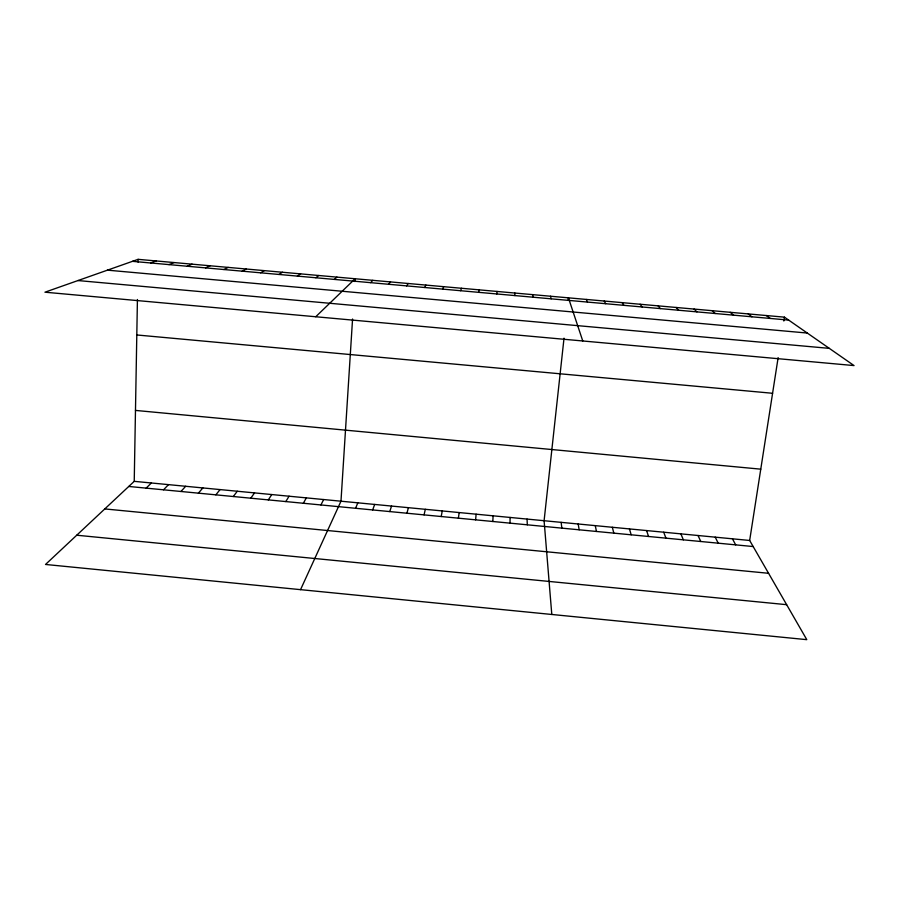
<?xml version="1.0" encoding="UTF-8"?>
<svg xmlns="http://www.w3.org/2000/svg" width="899" height="899" viewBox="0 0 899 899"><rect width="100%" height="100%" fill="white"/><g stroke="black" fill="none" stroke-linecap="round" stroke-linejoin="round"><path stroke-width="1.35" d="M510.048 523.151L510.07 517.442M778.141 357.588L749.665 540.468L806.796 639.661L45.523 564.46L134.232 481.336L137.423 299.502M138.075 262.115L138.12 259.339L784.445 317.156L854.05 365.578L44.95 292.197L138.12 259.339M492.821 521.499L493.09 515.812M352.565 319.01L340.979 501.204L300.547 589.654M354.948 281.544L355.116 278.746L315.74 316.751M496.799 293.962L497.023 291.445M475.605 519.836L476.122 514.183M564.021 338.181L544.097 520.712L551.795 614.466M568.146 300.401L568.426 297.827L582.766 340.968M458.4 518.184L459.164 512.554M783.838 321.01L784.445 317.156M441.218 516.532L442.241 510.924M478.729 292.344L479.223 289.849M424.058 514.88L425.317 509.306M406.91 513.228L408.416 507.677M460.67 290.725L461.445 288.264M389.784 511.576L391.537 506.058M372.669 509.935L374.669 504.44M355.577 508.283L357.813 502.822M442.634 289.107L443.679 286.669M320.921 504.946L323.651 499.541M424.609 287.5L425.924 285.084M303.356 503.26L306.345 497.877M285.815 501.575L289.051 496.214M268.295 499.889L271.779 494.551M406.606 285.882L408.202 283.5M250.787 498.203L254.529 492.899M233.302 496.518L237.291 491.236M388.626 284.275L390.492 281.915M215.839 494.843L220.064 489.584M198.387 493.158L202.871 487.932M180.957 491.483L185.677 486.28M370.669 282.668L372.793 280.331M163.539 489.809L168.506 484.628M146.144 488.135L151.358 482.988M334.259 279.409L336.934 277.117M315.807 277.757L318.763 275.499M297.389 276.105L300.614 273.869M278.982 274.453L282.477 272.251M260.598 272.813L264.362 270.633M242.224 271.161L246.27 269.015M223.885 269.52L228.2 267.396M205.556 267.88L210.141 265.778M187.25 266.239L192.116 264.16M168.956 264.609L174.091 262.553M150.695 262.969L156.1 260.946M132.445 261.339L788.659 320.089M107.442 270.161L807.291 333.046M77.966 280.555L829.305 348.363M136.794 334.967L772.589 393.279M135.468 410.416L760.768 469.166M134.232 481.336L749.665 540.468M128.771 486.46L753.171 546.547M104.79 508.924L768.578 573.292M76.73 535.22L786.647 604.679M766.33 315.538L770.274 318.448M748.249 313.92L751.901 316.796M730.179 312.301L733.562 315.156M712.132 310.683L715.233 313.515M694.107 309.076L696.916 311.874M676.093 307.458L678.633 310.245M658.102 305.851L660.36 308.604M640.133 304.244L642.111 306.975M622.175 302.637L623.872 305.334M732.438 538.804L735.685 544.861M604.24 301.03L605.668 303.705M715.233 537.153L718.222 543.187M698.04 535.501L700.782 541.501M586.328 299.434L587.474 302.075M680.869 533.849L683.352 539.827M663.709 532.208L665.945 538.153M646.572 530.556L648.55 536.478M629.446 528.915L631.177 534.804M612.343 527.275L613.815 533.141M550.548 296.232L551.143 298.828M595.262 525.634L596.475 531.466M578.181 523.993L579.158 529.803M532.691 294.636L533.017 297.198M561.133 522.353L561.853 528.14M527.072 519.083L527.297 524.814M514.846 293.04L514.902 295.58"/></g></svg>
